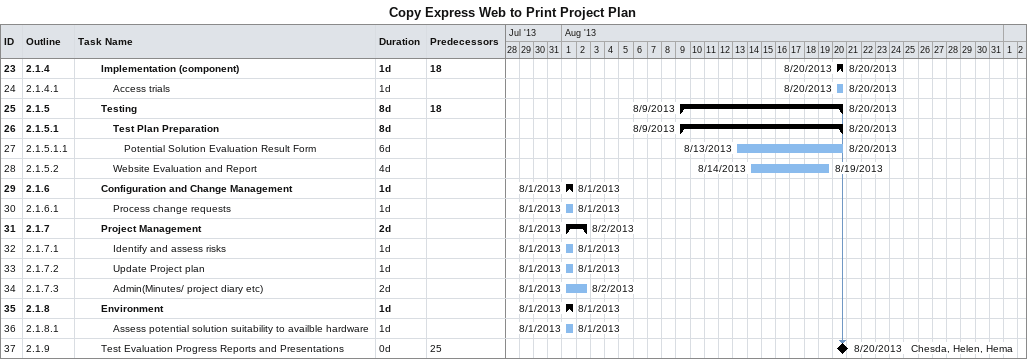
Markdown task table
Copy Express Web to Print Project Plan

| ID | WBS | Task | Duration | Start | Finish | Predecessors | Resources |
|---|---|---|---|---|---|---|---|
| 23 | 2.1.4 | **Implementation (component)** | 1d | 2013-08-20 | 2013-08-20 | 18 |  |
| 24 | 2.1.4.1 | Access trials | 1d | 2013-08-20 | 2013-08-20 |  |  |
| 25 | 2.1.5 | **Testing** | 8d | 2013-08-09 | 2013-08-20 | 18 |  |
| 26 | 2.1.5.1 | **Test Plan Preparation** | 8d | 2013-08-09 | 2013-08-20 |  |  |
| 27 | 2.1.5.1.1 | Potential Solution Evaluation Result Form | 6d | 2013-08-13 | 2013-08-20 |  |  |
| 28 | 2.1.5.2 | Website Evaluation and Report | 4d | 2013-08-14 | 2013-08-19 |  |  |
| 29 | 2.1.6 | **Configuration and Change Management** | 1d | 2013-08-01 | 2013-08-01 |  |  |
| 30 | 2.1.6.1 | Process change requests | 1d | 2013-08-01 | 2013-08-01 |  |  |
| 31 | 2.1.7 | **Project Management** | 2d | 2013-08-01 | 2013-08-02 |  |  |
| 32 | 2.1.7.1 | Identify and assess risks | 1d | 2013-08-01 | 2013-08-01 |  |  |
| 33 | 2.1.7.2 | Update Project plan | 1d | 2013-08-01 | 2013-08-01 |  |  |
| 34 | 2.1.7.3 | Admin(Minutes/ project diary etc) | 2d | 2013-08-01 | 2013-08-02 |  |  |
| 35 | 2.1.8 | **Environment** | 1d | 2013-08-01 | 2013-08-01 |  |  |
| 36 | 2.1.8.1 | Assess potential solution suitability to availble hardware | 1d | 2013-08-01 | 2013-08-01 |  |  |
| 37 | 2.1.9 | Test Evaluation Progress Reports and Presentations | 0d | 2013-08-20 | 2013-08-20 | 25 | Chesda, Helen, Hema |
